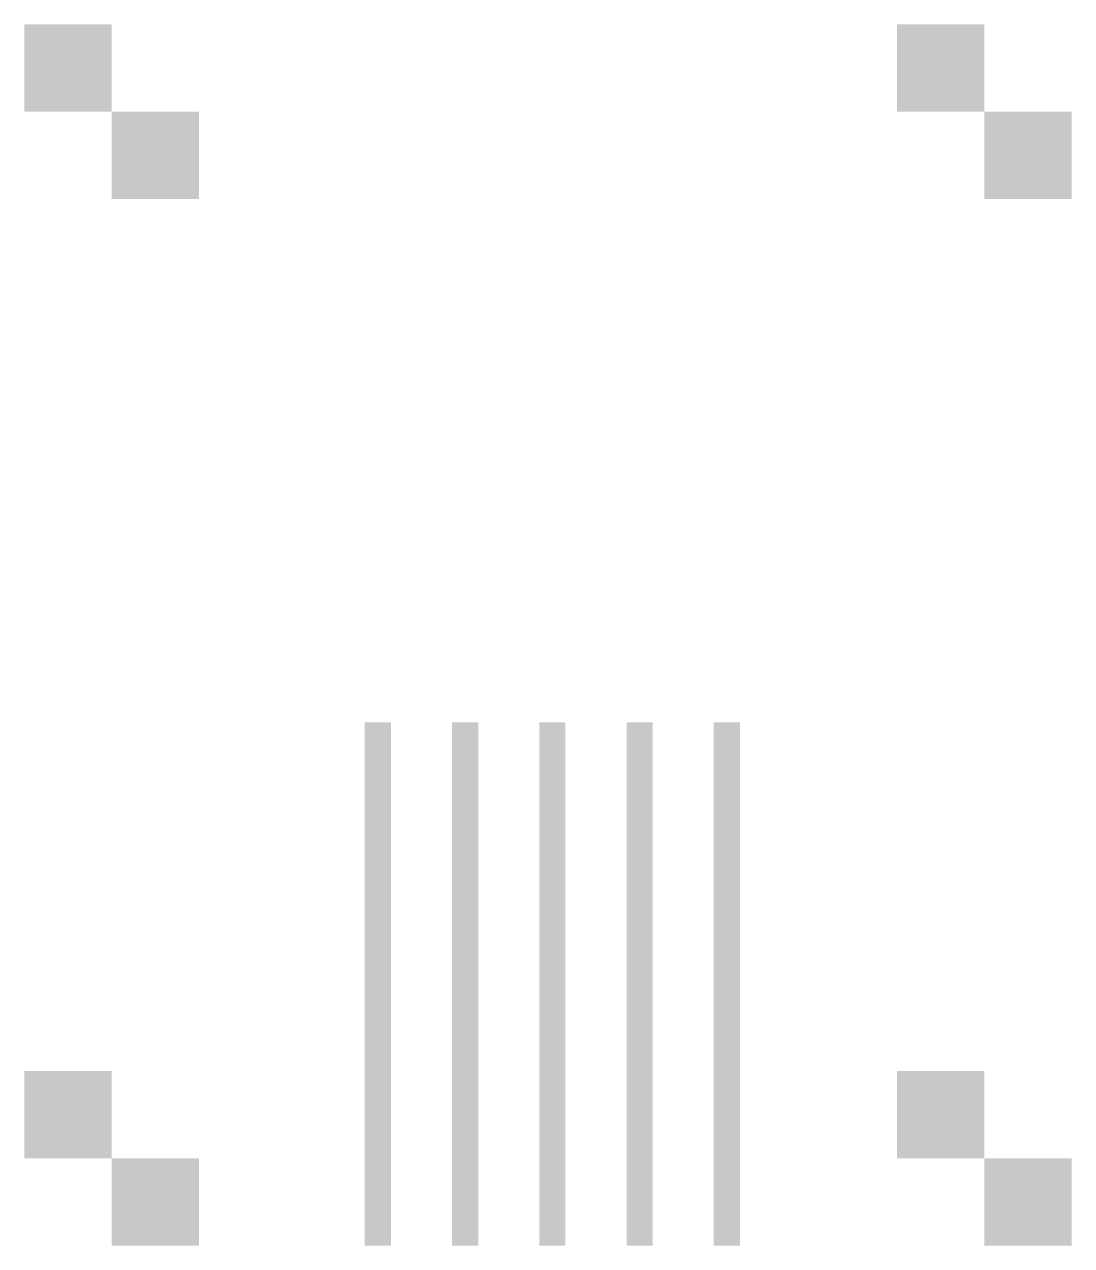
# Model space of a CAD drawing. Header units: millimetres. Extents: x 9.2 to 21.2, y 4.6 to 18.6.
import ezdxf

# ---------------------------------------------------------------- set-up
doc = ezdxf.new("R2010")
doc.units = ezdxf.units.MM
doc.header["$MEASUREMENT"] = 0

msp = doc.modelspace()

# ---------------------------------------------------------------- hatches: boundary and pattern name
h = msp.add_hatch(color=256)
h.dxf.hatch_style = 1
h.paths.add_polyline_path([(10.193, 18.571), (9.193, 18.571), (9.193, 17.571), (10.193, 17.571)])
h.paths.add_polyline_path([(11.193, 17.571), (10.193, 17.571), (10.193, 16.571), (11.193, 16.571)])
h.paths.add_polyline_path([(20.193, 18.571), (19.193, 18.571), (19.193, 17.571), (20.193, 17.571)])
h.paths.add_polyline_path([(21.193, 17.571), (20.193, 17.571), (20.193, 16.571), (21.193, 16.571)])
h.paths.add_polyline_path([(10.193, 6.571), (9.193, 6.571), (9.193, 5.571), (10.193, 5.571)])
h.paths.add_polyline_path([(11.193, 5.571), (10.193, 5.571), (10.193, 4.571), (11.193, 4.571)])
h.paths.add_polyline_path([(21.193, 5.571), (20.193, 5.571), (20.193, 4.571), (21.193, 4.571)])
h.paths.add_polyline_path([(20.193, 6.571), (19.193, 6.571), (19.193, 5.571), (20.193, 5.571)])
h.paths.add_polyline_path([(17.393, 10.571), (17.093, 10.571), (17.093, 4.571), (17.393, 4.571)])
h.paths.add_polyline_path([(16.393, 10.571), (16.093, 10.571), (16.093, 4.571), (16.393, 4.571)])
h.paths.add_polyline_path([(15.393, 10.571), (15.093, 10.571), (15.093, 4.571), (15.393, 4.571)])
h.paths.add_polyline_path([(14.393, 10.571), (14.093, 10.571), (14.093, 4.571), (14.393, 4.571)])
h.paths.add_polyline_path([(13.393, 10.571), (13.093, 10.571), (13.093, 4.571), (13.393, 4.571)])

doc.saveas('drawing.dxf')
